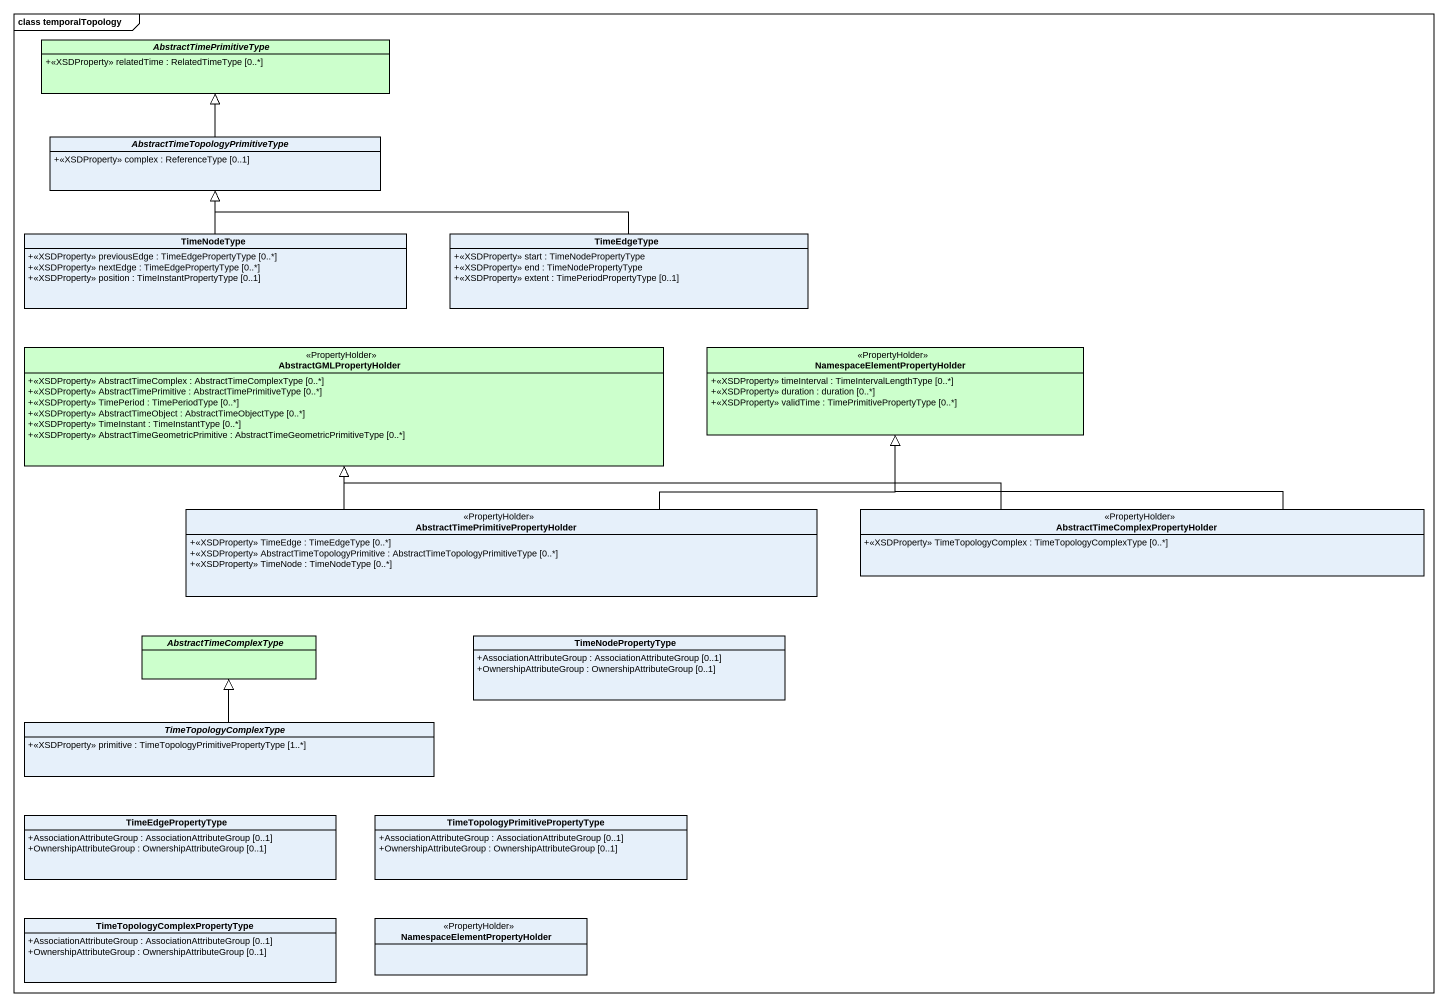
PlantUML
@startuml
mainframe class temporalTopology
hide circle
hide empty members
skinparam classAttributeIconSize 0
abstract class AbstractTimePrimitiveType #CCFFCC {
  +<<XSDProperty>> relatedTime : RelatedTimeType [0..*]
}
abstract class "AbstractTimeTopologyPrimitiveType" as AbstractTimeTopologyPrimitiv {
  +<<XSDProperty>> complex : ReferenceType [0..1]
}
class TimeNodeType {
  +<<XSDProperty>> previousEdge : TimeEdgePropertyType [0..*]
  +<<XSDProperty>> nextEdge : TimeEdgePropertyType [0..*]
  +<<XSDProperty>> position : TimeInstantPropertyType [0..1]
}
class TimeEdgeType {
  +<<XSDProperty>> start : TimeNodePropertyType
  +<<XSDProperty>> end : TimeNodePropertyType
  +<<XSDProperty>> extent : TimePeriodPropertyType [0..1]
}
class AbstractGMLPropertyHolder <<PropertyHolder>> #CCFFCC {
  +<<XSDProperty>> AbstractTimeComplex : AbstractTimeComplexType [0..*]
  +<<XSDProperty>> AbstractTimePrimitive : AbstractTimePrimitiveType [0..*]
  +<<XSDProperty>> TimePeriod : TimePeriodType [0..*]
  +<<XSDProperty>> AbstractTimeObject : AbstractTimeObjectType [0..*]
  +<<XSDProperty>> TimeInstant : TimeInstantType [0..*]
  +<<XSDProperty>> AbstractTimeGeometricPrimitive : AbstractTimeGeometricPrimitiveType [0..*]
}
class "NamespaceElementPropertyHolder" as NamespaceElementPropertyHold <<PropertyHolder>> #CCFFCC {
  +<<XSDProperty>> timeInterval : TimeIntervalLengthType [0..*]
  +<<XSDProperty>> duration : duration [0..*]
  +<<XSDProperty>> validTime : TimePrimitivePropertyType [0..*]
}
class "AbstractTimePrimitivePropertyHolder" as AbstractTimePrimitivePropert <<PropertyHolder>> {
  +<<XSDProperty>> TimeEdge : TimeEdgeType [0..*]
  +<<XSDProperty>> AbstractTimeTopologyPrimitive : AbstractTimeTopologyPrimitiveType [0..*]
  +<<XSDProperty>> TimeNode : TimeNodeType [0..*]
}
class "AbstractTimeComplexPropertyHolder" as AbstractTimeComplexPropertyH <<PropertyHolder>> {
  +<<XSDProperty>> TimeTopologyComplex : TimeTopologyComplexType [0..*]
}
abstract class AbstractTimeComplexType #CCFFCC
class TimeNodePropertyType {
  +AssociationAttributeGroup : AssociationAttributeGroup [0..1]
  +OwnershipAttributeGroup : OwnershipAttributeGroup [0..1]
}
abstract class TimeTopologyComplexType {
  +<<XSDProperty>> primitive : TimeTopologyPrimitivePropertyType [1..*]
}
class TimeEdgePropertyType {
  +AssociationAttributeGroup : AssociationAttributeGroup [0..1]
  +OwnershipAttributeGroup : OwnershipAttributeGroup [0..1]
}
class "TimeTopologyPrimitivePropertyType" as TimeTopologyPrimitivePropert {
  +AssociationAttributeGroup : AssociationAttributeGroup [0..1]
  +OwnershipAttributeGroup : OwnershipAttributeGroup [0..1]
}
class "TimeTopologyComplexPropertyType" as TimeTopologyComplexPropertyT {
  +AssociationAttributeGroup : AssociationAttributeGroup [0..1]
  +OwnershipAttributeGroup : OwnershipAttributeGroup [0..1]
}
class "NamespaceElementPropertyHolder" as NamespaceElementPropertyHold_2 <<PropertyHolder>>
AbstractTimeTopologyPrimitiv -up-|> AbstractTimePrimitiveType
TimeNodeType -up-|> AbstractTimeTopologyPrimitiv
TimeEdgeType -left-|> AbstractTimeTopologyPrimitiv
AbstractTimePrimitivePropert -up-|> AbstractGMLPropertyHolder
AbstractTimePrimitivePropert -right-|> NamespaceElementPropertyHold
AbstractTimeComplexPropertyH -left-|> AbstractGMLPropertyHolder
AbstractTimeComplexPropertyH -up-|> NamespaceElementPropertyHold
TimeTopologyComplexType -up-|> AbstractTimeComplexType
@enduml
